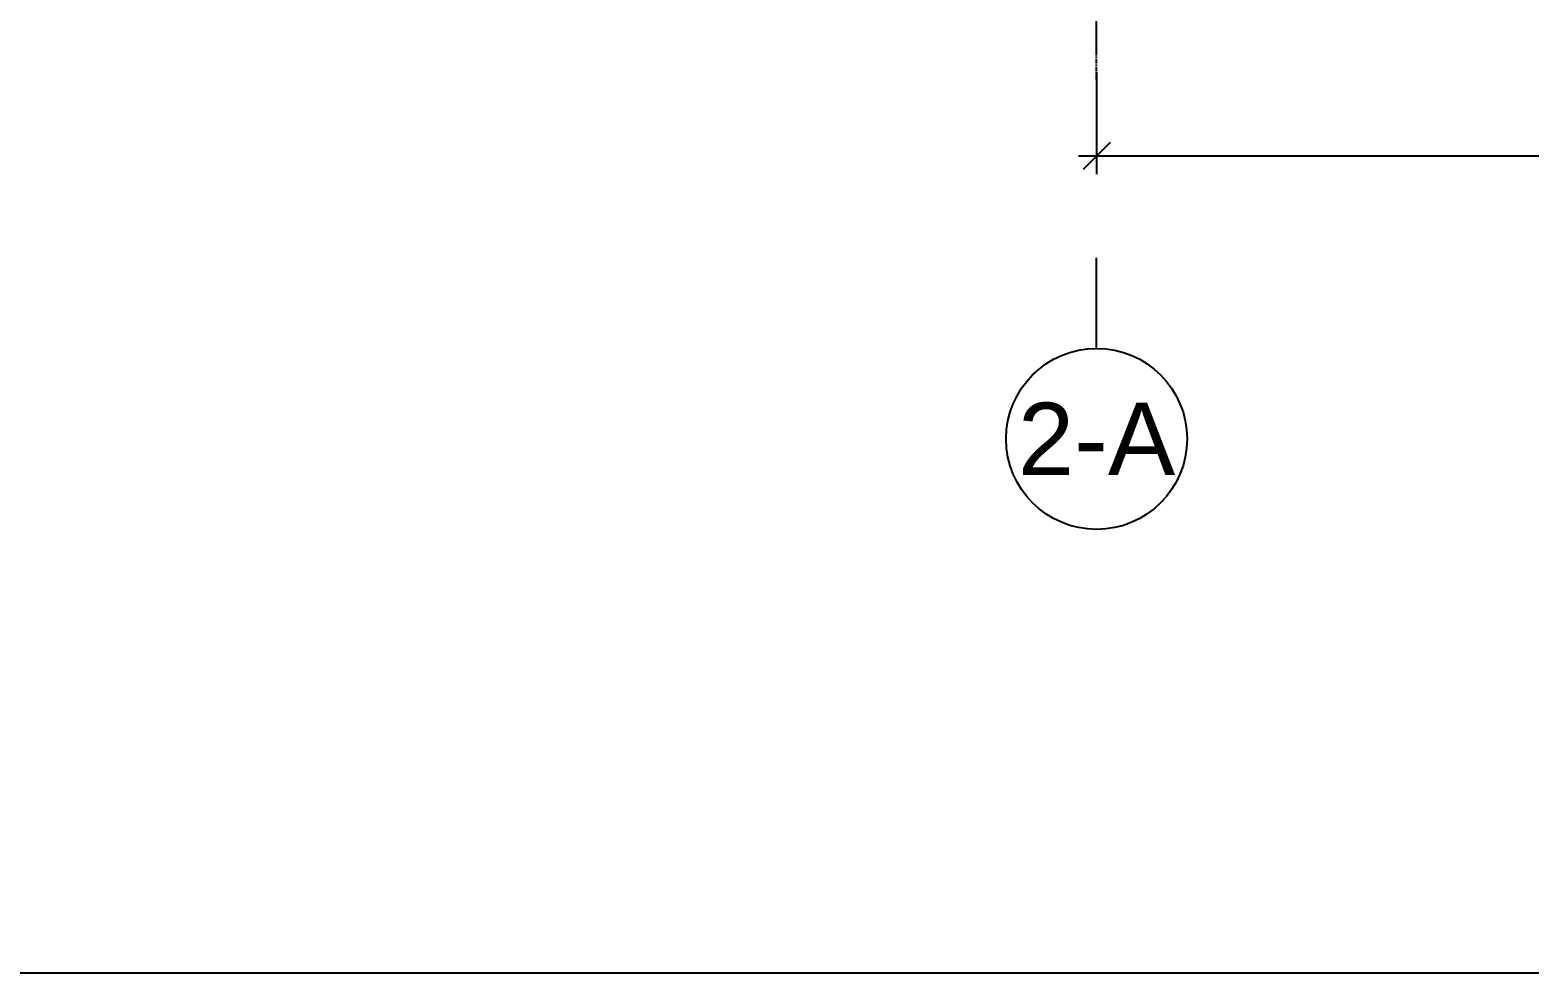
# Model space of a CAD drawing. Header units: millimetres. Extents: x -4391136 to -1798569, y -886572 to -291056.
# Drawn here: x -2378177 to -2374033, y -398298 to -395694 of the extents above; entities that cross this region are included whole.
import ezdxf
from ezdxf.enums import TextEntityAlignment as Align

# ---------------------------------------------------------------- set-up
doc = ezdxf.new("R2010")
doc.units = ezdxf.units.MM
for name, pattern in [('CENTER', [50.8, 31.75, -6.35, 6.35, -6.35]), ('Grid Line', [22.225, 12.7, -3.175, 3.175, -3.175]), ('TA_GL_000.70000', [1.925, 0.7, -0.175, 0.175, -0.175, 0.7])]:
    doc.linetypes.add(name, pattern=pattern)
doc.layers.add('000 - 0_HIDE_OBJ_FRAMING_DEF_DIMS', color=7, linetype='Continuous', plot=False)
for name, color, linetype in [('000 - 0_SYM_DWG_GRID-BUBBLE_MAIN_COLOR_1', 7, 'Continuous'), ('000 - 0_SYM_DWG_GRIDLINE_MAIN_COLOR_251', 7, 'Continuous'), ('000 - D I M', 7, 'Continuous'), ('000 - GRID', 7, 'CENTER'), ('_PP-Dim', 7, 'Continuous')]:
    doc.layers.add(name, color=color, linetype=linetype)
doc.styles.add('Arial', font='arial.ttf', dxfattribs={"height": 1500})
doc.styles.add('FAMELINE_FOR_CKST', font='arial.ttf')
doc.styles.add('TA', font='', dxfattribs={"height": 4.5})
doc.styles.get('TA').set_extended_font_data('Cordia New')
doc.dimstyles.new('FAMELINE-CKST_E-E', dxfattribs={"dimtxt": 0.3, "dimasz": 0.15, "dimexe": 0.1, "dimexo": 0.1, "dimgap": 0.05, "dimtad": 1, "dimzin": 0, "dimdsep": 46, "dimtxsty": 'FAMELINE_FOR_CKST', "dimblk": 'OBLIQUE', "dimblk1": 'OBLIQUE', "dimblk2": 'OBLIQUE', "dimsah": 1, "dimcen": 0.1, "dimdle": 0.1, "dimclrd": 7, "dimclre": 7, "dimclrt": 7, "dimadec": 0, "dimazin": 0, "dimtfac": 1, "dimtix": 1, "dimtmove": 2, "dimatfit": 3, "dimfxl": 1, "dimtolj": 1, "dimtzin": 0, "dimlwd": -1, "dimlwe": -1, "dimarcsym": 0})

# ---------------------------------------------------------------- blocks, each defined once
blk = doc.blocks.new('*U2081')
at = {"layer": '000 - 0_SYM_DWG_GRID-BUBBLE_MAIN_COLOR_1', "color": 7}
blk.add_line((36.25, 0), (31.25, 0), dxfattribs=at)
blk.add_circle((41.25, 0), 5, dxfattribs=at)
at = {"layer": '000 - 0_SYM_DWG_GRIDLINE_MAIN_COLOR_251', "color": 7, "linetype": 'ByBlock', "ltscale": 5}
blk.add_line((20, 0), (-295.4, 0), dxfattribs=at)
at = {"color": 7, "style": 'TA', "flags": 1}
blk.add_attdef('LOCATION', (6, -6), '', height=4.5, rotation=270, dxfattribs=at)
at = {"layer": '000 - 0_SYM_DWG_GRID-BUBBLE_MAIN_COLOR_1', "color": 7, "style": 'Arial'}
blk.add_attdef('GRID-HEAD', text='', height=4, rotation=90, dxfattribs=at).set_placement((41.25, 0), align=Align.MIDDLE_CENTER)
blk = doc.blocks.new('_Oblique')
at = {"color": 7, "linetype": 'ByBlock', "lineweight": -2}
blk.add_line((-0.5, -0.5), (0.5, 0.5), dxfattribs=at)
blk = doc.blocks.new('*D2476')
at = {"layer": '000 - D I M', "color": 7, "transparency": 16777216}
for p, q in [((0, 100020), (0, 99738.7)), ((26525, 100020), (26525, 99738.7)), ((26575, 99788.7), (-50, 99788.7))]:
    blk.add_line(p, q, dxfattribs=at)
at = {"layer": 'Defpoints', "color": 7, "transparency": 16777216}
for p in [(0, 100070), (26525, 100070), (0, 99788.7)]:
    blk.add_point(p, dxfattribs=at)
at = {"layer": '000 - D I M', "color": 7, "transparency": 16777216, "xscale": 75, "yscale": 75, "zscale": 75, "rotation": 180}
blk.add_blockref('_Oblique', (0, 99788.7), dxfattribs=at)
at = {"layer": '000 - D I M', "color": 7, "transparency": 16777216, "xscale": 75, "yscale": 75, "zscale": 75}
blk.add_blockref('_Oblique', (26525, 99788.7), dxfattribs=at)
at = {"layer": '000 - D I M', "color": 7, "transparency": 16777216, "insert": (13262.5, 99890.3), "char_height": 150, "attachment_point": 5, "style": 'FAMELINE_FOR_CKST'}
blk.add_mtext('\\A1;2652500', dxfattribs=at)
blk = doc.blocks.new('W-1-PP17-ENT2_REV00_20260527-170750_ELEVATION_4_ST')
at = {"layer": '000 - 0_HIDE_OBJ_FRAMING_DEF_DIMS', "color": 7, "linetype": 'Grid Line'}
blk.add_line((0, 100000), (0, 117795.9), dxfattribs=at)
blk = doc.blocks.new('A$Cbc3bdfda')
at = {"layer": '_PP-Dim', "color": 7}
blk.add_lwpolyline([(0, -400), (775, -400), (775, 0), (0, 0)], close=True, dxfattribs=at)
blk = doc.blocks.new('W-1-PP17-ENT2_REV00_20260527-170750_ELEVATION_4_DIMS')
at = {"layer": '000 - GRID', "color": 7, "linetype": 'TA_GL_000.70000', "xscale": 50.00000000000038, "yscale": 50.00000000000038, "zscale": 50.00000000000038, "rotation": 270}
blk.add_blockref('*U2081', (0, 101070), dxfattribs=at).add_auto_attribs({'GRID-HEAD': '2-A'})
at = {"layer": '000 - D I M', "color": 7}
dim = blk.add_linear_dim(base=(0, 99788.75), p1=(26525, 100070), p2=(0, 100070), dimstyle='FAMELINE-CKST_E-E', override={"dimscale": 500, "dimdec": 0, "dimlfac": 100, "dimclrd": 7, "dimclre": 7, "dimclrt": 7}, dxfattribs=at)
dim.commit()
dim.dimension.update_dxf_attribs({"geometry": '*D2476', "text_midpoint": (13262.5, 99890.336)})

msp = doc.modelspace()

# ---------------------------------------------------------------- block references
at = {"color": 7}
for name in ['W-1-PP17-ENT2_REV00_20260527-170750_ELEVATION_4_ST', 'W-1-PP17-ENT2_REV00_20260527-170750_ELEVATION_4_DIMS']:
    msp.add_blockref(name, (-2375230.6, -495830.4), dxfattribs=at)
at = {"layer": '_PP-Dim', "color": 7, "xscale": 50, "yscale": 50, "zscale": 50}
msp.add_blockref('A$Cbc3bdfda', (-2385030.6, -378297.9), dxfattribs=at)

doc.saveas('drawing.dxf')
